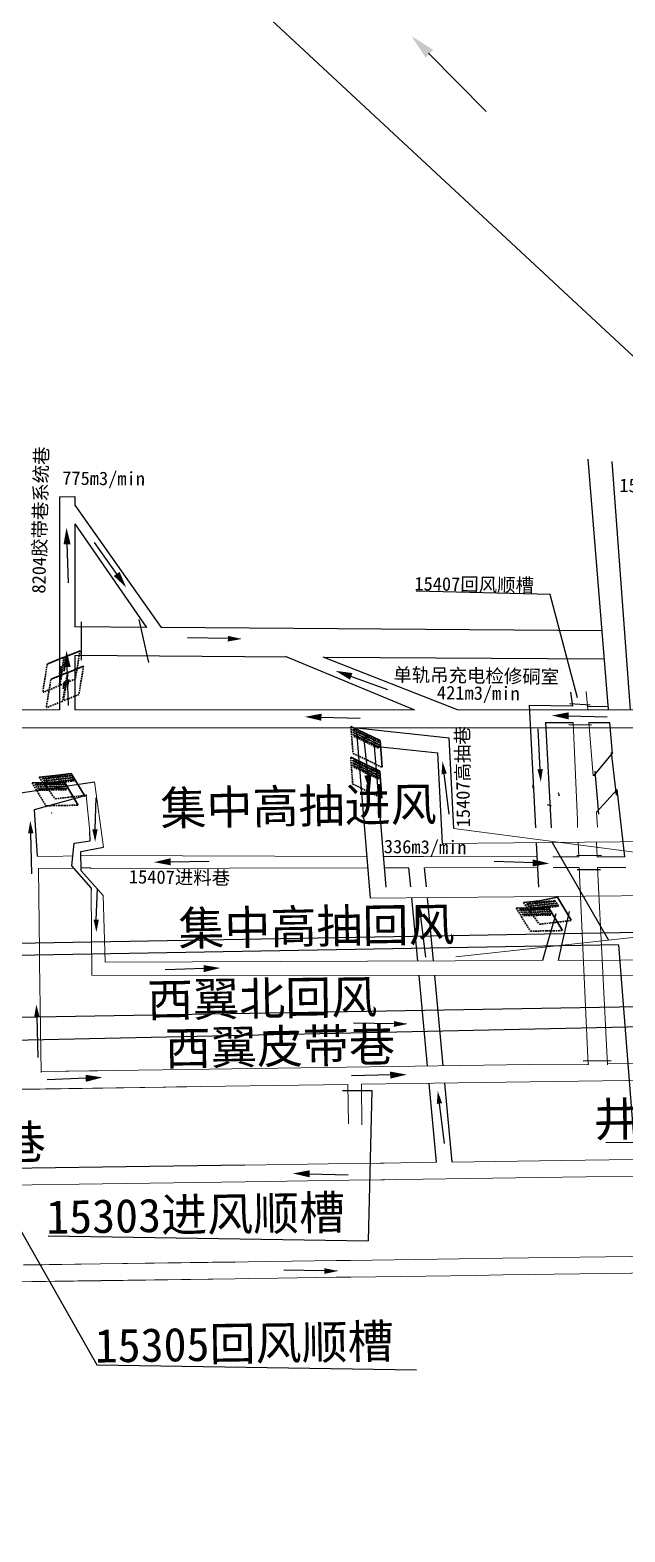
# Model space of a CAD drawing. Header units: millimetres. Extents: x 19725493 to 39459123, y 4133135 to 8271895.
# Drawn here: x 19728002.6 to 19728188.4, y 4135308.1 to 4135777.9 of the extents above; entities that cross this region are included whole.
import ezdxf

# ---------------------------------------------------------------- set-up
doc = ezdxf.new("R2010")
doc.units = ezdxf.units.MM
doc.linetypes.add('HIDDENX2', pattern=[0.75, 0.5, -0.25])
for name, color, linetype in [('2m等高线', 37, 'Continuous'), ('主要大巷', 7, 'Continuous'), ('图名注记', 7, 'Continuous'), ('岩巷', 30, 'Continuous'), ('次要巷道注记', 7, 'Continuous'), ('煤巷', 7, 'Continuous')]:
    doc.layers.add(name, color=color, linetype=linetype)
doc.styles.add('宋体', font='')
doc.styles.get('宋体').set_extended_font_data('SimSun')
doc.linetypes.add('井田边界线', pattern='A,40,-2,[133,煤矿线型.shx,S=1,R=0,X=0,Y=0],-4', length=46)

msp = doc.modelspace()

# ---------------------------------------------------------------- hatches: boundary and pattern name
at = {"ltscale": 6}
for color, points in [(5, [(19728126.13, 4135769.27), (19728128.49, 4135771.65), (19728121.68, 4135776.03)]), (5, [(19728064.36, 4135588.37), (19728064.35, 4135586.7), (19728068.32, 4135587.5)]), (5, [(19728131.09, 4135545.1), (19728132.75, 4135545.32), (19728131.4, 4135549.13)]), (5, [(19728162.74, 4135546.71), (19728161.07, 4135546.61), (19728162.13, 4135542.7)]), (1, [(19728001.94, 4135526.57), (19728003.61, 4135526.63), (19728002.64, 4135530.56)]), (1, [(19728023.68, 4135527.92), (19728022, 4135527.9), (19728022.89, 4135523.95)]), (1, [(19728123.74, 4135500.3), (19728125.4, 4135500.52), (19728124.05, 4135504.34)]), (1, [(19728024.07, 4135499.65), (19728022.4, 4135499.63), (19728023.28, 4135495.68)]), (1, [(19728003.83, 4135469.1), (19728005.5, 4135469.16), (19728004.53, 4135473.09)]), (5, [(19728116.22, 4135467.89), (19728116.22, 4135466.22), (19728120.18, 4135467.05)]), (1, [(19728129.62, 4135441.99), (19728131.28, 4135442.21), (19728129.93, 4135446.03)]), (5, [(19728094.51, 4135390.6), (19728094.51, 4135388.92), (19728098.47, 4135389.76)])]:
    msp.add_hatch(color=color, dxfattribs=at).paths.add_polyline_path(points)
at = {"layer": '2m等高线', "linetype": '井田边界线'}
for color, points in [(5, [(19728013.02, 4135616.98), (19728015.22, 4135617.06), (19728013.95, 4135622.21)]), (5, [(19728030.51, 4135608.39), (19728028.72, 4135607.11), (19728032.62, 4135603.52)]), (5, [(19728013.04, 4135578.6), (19728015.23, 4135578.67), (19728013.96, 4135583.83)]), (1, [(19728102.53, 4135574.68), (19728103.26, 4135576.75), (19728097.99, 4135577.43)]), (1, [(19728093.58, 4135561.84), (19728093.62, 4135564.04), (19728088.41, 4135563.05)]), (5, [(19728170.78, 4135562.27), (19728170.82, 4135564.46), (19728165.6, 4135563.47)]), (5, [(19728109.18, 4135544.9), (19728107, 4135544.65), (19728108.7, 4135539.62)]), (1, [(19728046.53, 4135516.62), (19728046.47, 4135518.82), (19728041.3, 4135517.59)]), (1, [(19728159.63, 4135518.44), (19728159.56, 4135516.24), (19728164.79, 4135517.19)]), (5, [(19728056.77, 4135485.4), (19728056.85, 4135483.21), (19728062, 4135484.49)]), (1, [(19728115.03, 4135452.09), (19728115.09, 4135449.9), (19728120.25, 4135451.14)]), (1, [(19728019.89, 4135451.09), (19728020, 4135448.89), (19728025.13, 4135450.26)]), (1, [(19728089.86, 4135419.02), (19728089.9, 4135421.22), (19728084.69, 4135420.23)])]:
    msp.add_hatch(color=color, dxfattribs=at).paths.add_polyline_path(points)

# ---------------------------------------------------------------- linework, layer by layer
at = {"lineweight": 20}
for p, q in [((19728346.36, 4135531.08, 300.43), (19727180.3, 4136617.17, -825.74)), ((19728005.15, 4135515.6), (19728016.18, 4135515.75)), ((19728018.54, 4135515.79), (19728021.44, 4135515.83)), ((19728021.45, 4135515.66), (19728108.16, 4135515.81)), ((19728113.3, 4135515.82), (19728120.91, 4135515.84)), ((19728125.82, 4135515.84), (19728161.11, 4135515.9)), ((19728166.03, 4135515.91), (19728174.14, 4135515.93)), ((19728179.77, 4135515.94), (19728188.73, 4135515.95))]:
    msp.add_line(p, q, dxfattribs=at)
for p, q in [((19728183.3, 4135565.33), (19728176.87, 4135643.69)), ((19728190.11, 4135565.24), (19728184.41, 4135642.95)), ((19728011.71, 4135631.89), (19728016.56, 4135631.96)), ((19728011.71, 4135631.89), (19728011.72, 4135565.2)), ((19728016.56, 4135631.96), (19728016.56, 4135629.26)), ((19728016.56, 4135629.26), (19728043.47, 4135590.96)), ((19728016.56, 4135623.4), (19728038.94, 4135590.99)), ((19728016.56, 4135623.4), (19728016.56, 4135591.16)), ((19728123.18, 4135602.5), (19728165.16, 4135601.4)), ((19728173.58, 4135568.98), (19728165.06, 4135601.3)), ((19728039.71, 4135580), (19728036.67, 4135593.5)), ((19728038.94, 4135590.99), (19728016.56, 4135591.16)), ((19728018.6, 4135580.75), (19728018.63, 4135592.78)), ((19728181.22, 4135589.92), (19728043.47, 4135590.96)), ((19728016.56, 4135582.21), (19728016.57, 4135565.2)), ((19728082.74, 4135581.76), (19728016.56, 4135582.21)), ((19728122.76, 4135565.15), (19728082.32, 4135581.92)), ((19728136.11, 4135565.25), (19728094.11, 4135581.69)), ((19728181.63, 4135581.07), (19728094.4, 4135581.64)), ((19728172.09, 4135566.43), (19728171.51, 4135570.8)), ((19728158.43, 4135566.73, 0), (19728172.06, 4135566.48, 0)), ((19728158.43, 4135566.73, 0), (19728160.46, 4135528.29, 0)), ((19728171.16, 4135567.18), (19728177.51, 4135566.8)), ((19728176.67, 4135566.39, 0), (19728183.24, 4135566.27, 0)), ((19728163.63, 4135561.3), (19728172.26, 4135561.28, 0)), ((19728163.63, 4135561.3, 0), (19728165.37, 4135528.33, 0)), ((19728177.98, 4135560.48), (19728170.86, 4135560.54)), ((19728177.11, 4135561.27, 0), (19728183.68, 4135561.26, 0)), ((19728184.47, 4135551.61), (19728183.68, 4135561.26, 0)), ((19728108.95, 4135506.33), (19728104.53, 4135559.59)), ((19728104.53, 4135559.59), (19728133.48, 4135556.52)), ((19728134.93, 4135528.13), (19728133.48, 4135556.52)), ((19728113.81, 4135509.75), (19728110.14, 4135553.88)), ((19728110.14, 4135553.88), (19728129.93, 4135551.79)), ((19728131.38, 4135523.44), (19728129.93, 4135551.79)), ((19728178.65, 4135544.56), (19728184.63, 4135551.77)), ((19728184.08, 4135551.92), (19728185.71, 4135538.59)), ((19728178.95, 4135546.02), (19728180.19, 4135532.66)), ((19727996.81, 4135538.84), (19728022.69, 4135542.76)), ((19728013.67, 4135541.41), (19728013.64, 4135542.1)), ((19728159.89, 4135540.26), (19728159.61, 4135541.59)), ((19728020.09, 4135538.49), (19728003.8, 4135533.98)), ((19728167.99, 4135538.29), (19728167.68, 4135539.31)), ((19728179.49, 4135533.24), (19728185.93, 4135540.34)), ((19728188.34, 4135519.22, 0), (19728185.93, 4135540.34)), ((19728003.8, 4135533.98), (19728004.82, 4135519.48)), ((19728165.43, 4135535.08), (19728164.26, 4135535.48)), ((19728021.32, 4135524.31), (19728021.28, 4135527.14)), ((19728015.58, 4135516.43), (19728016.34, 4135523.55)), ((19728016.34, 4135523.55), (19728021.32, 4135524.31)), ((19728160.7, 4135523.65, 0), (19728161.43, 4135509.79, 0)), ((19728165.62, 4135523.71, 0), (19728183.22, 4135493.19, 17.09)), ((19728018.43, 4135520.94), (19728025.49, 4135522.29)), ((19728018.56, 4135514.86), (19728018.43, 4135520.94)), ((19728173.36, 4135519.71), (19728181.09, 4135519.83)), ((19728021.62, 4135509.59), (19728015.58, 4135516.43)), ((19728025.38, 4135507.15), (19728018.56, 4135514.86)), ((19728021.44, 4135515.83), (19728021.45, 4135515.66)), ((19728121.48, 4135509.83), (19728120.91, 4135515.84)), ((19728126.38, 4135509.88), (19728125.82, 4135515.84)), ((19728173.47, 4135515.32), (19728180.8, 4135515.29)), ((19728021.62, 4135509.59), (19728021.65, 4135508.81)), ((19728123.65, 4135486.68), (19728121.79, 4135506.44)), ((19728128.55, 4135486.7), (19728126.69, 4135506.49)), ((19728166.78, 4135501.48, 5.32), (19728163.91, 4135491.32, 1.63)), ((19728164.96, 4135502.18), (19728164.93, 4135502.88)), ((19728170.97, 4135502.21, 4.63), (19728168.61, 4135491.6, 1.43)), ((19728328.73, 4135498.07), (19727786.32, 4135488.36)), ((19728186.4, 4135491.72), (19727786.57, 4135484.57)), ((19728163.91, 4135491.32, 1.63), (19728162.64, 4135486.85)), ((19728168.61, 4135491.6, 1.43), (19728167.56, 4135486.87)), ((19728186.4, 4135491.72), (19728216.91, 4135100.72)), ((19728126.74, 4135453.8), (19728124.07, 4135482.16)), ((19728131.64, 4135453.87), (19728128.98, 4135482.16)), ((19728418.54, 4135476.25), (19727787.84, 4135465.34)), ((19728223.03, 4135466.68), (19727814.6, 4135457.83)), ((19728184.12, 4135455.43), (19728175.4, 4135455.36)), ((19728129.56, 4135423.73), (19728127.24, 4135448.41)), ((19728134.46, 4135423.8), (19728132.14, 4135448.48)), ((19728100.14, 4135446.15), (19728109.29, 4135446.16)), ((19728109.29, 4135446.16), (19728108.14, 4135399.14)), ((19727977.33, 4135441.65), (19728023.42, 4135360.39)), ((19728268.04, 4135430.04), (19728182.44, 4135429.84)), ((19728008.27, 4135400.69), (19728108.14, 4135399.14)), ((19728023.42, 4135360.39), (19728123.3, 4135358.84))]:
    msp.add_line(p, q)
at = {"color": 3, "lineweight": 30}
for p, q in [((19728013.33, 4135581.76), (19728018.17, 4135583.75)), ((19728008.08, 4135579.61), (19728013.12, 4135581.68)), ((19728012.16, 4135578.91), (19728011.8, 4135576.66)), ((19728013.56, 4135579.58), (19728013.19, 4135577.33)), ((19728013.46, 4135578.95), (19728013.27, 4135578.92)), ((19728014.44, 4135576.95), (19728019.28, 4135578.94)), ((19728009.18, 4135574.79), (19728014.23, 4135576.87)), ((19728011.88, 4135577.17), (19728011.69, 4135577.14)), ((19728012.05, 4135578.22), (19728011.86, 4135578.18)), ((19728013.29, 4135577.9), (19728013.09, 4135577.87)), ((19728014.67, 4135574.76), (19728014.3, 4135572.52)), ((19728014.57, 4135574.14), (19728014.37, 4135574.11)), ((19728012.99, 4135572.36), (19728012.79, 4135572.33)), ((19728013.27, 4135574.1), (19728012.9, 4135571.85)), ((19728013.16, 4135573.4), (19728012.96, 4135573.37)), ((19728014.39, 4135573.09), (19728014.2, 4135573.06))]:
    msp.add_line(p, q, dxfattribs=at)
at = {"color": 3, "linetype": 'HIDDENX2', "lineweight": 30}
for p, q in [((19728018.17, 4135583.75), (19728016.72, 4135574.87)), ((19728007.95, 4135579.59), (19728006.5, 4135570.7)), ((19728013.12, 4135581.68), (19728011.67, 4135572.8)), ((19728013.33, 4135581.76), (19728011.88, 4135572.88)), ((19728019.28, 4135578.94), (19728017.83, 4135570.06)), ((19728009.06, 4135574.77), (19728007.61, 4135565.89)), ((19728016.72, 4135574.87), (19728011.88, 4135572.88)), ((19728014.23, 4135576.87), (19728012.78, 4135567.98)), ((19728014.44, 4135576.95), (19728012.99, 4135568.07)), ((19728011.67, 4135572.8), (19728006.63, 4135570.72)), ((19728017.83, 4135570.06), (19728012.99, 4135568.07)), ((19728012.78, 4135567.98), (19728007.73, 4135565.91))]:
    msp.add_line(p, q, dxfattribs=at)
at = {"color": 5, "ltscale": 6}
for p, q in [((19728068.32, 4135587.5), (19728064.35, 4135586.7)), ((19728120.18, 4135467.05), (19728116.22, 4135466.22)), ((19728098.47, 4135389.76), (19728094.51, 4135388.92))]:
    msp.add_line(p, q, dxfattribs=at)
at = {"lineweight": 30}
for p, q in [((19728107.35, 4135557.85), (19728102.8, 4135560.04)), ((19728111.91, 4135555.66), (19728107.35, 4135557.85)), ((19728111.91, 4135555.66), (19728112.56, 4135547.26)), ((19728107.28, 4135548.21), (19728102.72, 4135550.4)), ((19728111.83, 4135546.02), (19728107.28, 4135548.21)), ((19728111.83, 4135546.02), (19728112.48, 4135537.63)), ((19728008.22, 4135542.54), (19728003.17, 4135542.45)), ((19728010.39, 4135544.75), (19728005.37, 4135544.18)), ((19728013.27, 4135542.63), (19728008.22, 4135542.54)), ((19728015.41, 4135545.32), (19728010.39, 4135544.75)), ((19728013.27, 4135542.63), (19728017.62, 4135535.41)), ((19728015.41, 4135545.33), (19728019.76, 4135538.12)), ((19728161.68, 4135505.53), (19728156.66, 4135504.95)), ((19728167.31, 4135506.6), (19728161.68, 4135505.53)), ((19728167.3, 4135506.63), (19728171.65, 4135499.42)), ((19728159.51, 4135503.32), (19728154.46, 4135503.23)), ((19728164.56, 4135503.4), (19728159.51, 4135503.32)), ((19728164.56, 4135503.4), (19728168.91, 4135496.19))]:
    msp.add_line(p, q, dxfattribs=at)
at = {"linetype": 'HIDDENX2', "lineweight": 30}
for p, q in [((19728102.8, 4135560.04), (19728103.44, 4135551.64)), ((19728107.39, 4135557.3), (19728103.5, 4135559.18)), ((19728103.5, 4135559.18), (19728103.67, 4135556.98)), ((19728107.56, 4135555.11), (19728103.67, 4135556.98)), ((19728103.96, 4135558.95), (19728104.13, 4135556.75)), ((19728104.51, 4135558.69), (19728104.68, 4135556.49)), ((19728104.91, 4135558.5), (19728105.08, 4135556.3)), ((19728105.45, 4135558.24), (19728105.62, 4135556.04)), ((19728105.97, 4135557.99), (19728106.14, 4135555.79)), ((19728106.43, 4135557.77), (19728106.6, 4135555.57)), ((19728106.94, 4135557.52), (19728107.11, 4135555.32)), ((19728107.39, 4135557.3), (19728107.56, 4135555.11)), ((19728111.41, 4135555.37), (19728107.52, 4135557.24)), ((19728107.52, 4135557.24), (19728107.69, 4135555.04)), ((19728107.99, 4135557.02), (19728108.16, 4135554.82)), ((19728108.49, 4135556.78), (19728108.66, 4135554.58)), ((19728108.99, 4135556.54), (19728109.16, 4135554.34)), ((19728109.47, 4135556.31), (19728109.64, 4135554.11)), ((19728109.96, 4135556.07), (19728110.13, 4135553.87)), ((19728110.42, 4135555.85), (19728110.59, 4135553.65)), ((19728110.94, 4135555.6), (19728111.11, 4135553.4)), ((19728111.41, 4135555.37), (19728111.58, 4135553.17)), ((19728108, 4135549.45), (19728103.44, 4135551.64)), ((19728111.45, 4135553.24), (19728107.56, 4135555.11)), ((19728102.72, 4135550.4), (19728103.37, 4135542.01)), ((19728107.32, 4135547.67), (19728103.43, 4135549.54)), ((19728103.43, 4135549.54), (19728103.6, 4135547.34)), ((19728107.49, 4135545.47), (19728103.6, 4135547.34)), ((19728103.89, 4135549.32), (19728104.06, 4135547.12)), ((19728104.43, 4135549.06), (19728104.6, 4135546.86)), ((19728104.83, 4135548.86), (19728105, 4135546.66)), ((19728105.37, 4135548.6), (19728105.54, 4135546.4)), ((19728105.9, 4135548.35), (19728106.07, 4135546.15)), ((19728106.36, 4135548.13), (19728106.53, 4135545.93)), ((19728106.87, 4135547.88), (19728107.04, 4135545.68)), ((19728107.32, 4135547.67), (19728107.49, 4135545.47)), ((19728111.34, 4135545.74), (19728107.45, 4135547.61)), ((19728107.45, 4135547.61), (19728107.62, 4135545.41)), ((19728107.92, 4135547.38), (19728108.09, 4135545.18)), ((19728112.43, 4135547.32), (19728108, 4135549.45)), ((19728108.41, 4135547.14), (19728108.58, 4135544.94)), ((19728108.92, 4135546.9), (19728109.09, 4135544.7)), ((19728109.39, 4135546.67), (19728109.56, 4135544.47)), ((19728109.89, 4135546.43), (19728110.06, 4135544.23)), ((19728110.35, 4135546.21), (19728110.52, 4135544.01)), ((19728110.86, 4135545.97), (19728111.03, 4135543.77)), ((19728003.17, 4135542.45), (19728007.52, 4135535.24)), ((19728008.5, 4135542.07), (19728004.18, 4135542)), ((19728004.18, 4135542), (19728005.32, 4135540.11)), ((19728004.7, 4135542.01), (19728005.84, 4135540.12)), ((19728005.3, 4135542.02), (19728006.44, 4135540.13)), ((19728005.37, 4135544.18), (19728010.39, 4135537.41)), ((19728005.74, 4135542.03), (19728006.88, 4135540.14)), ((19728006.34, 4135542.04), (19728007.48, 4135540.15)), ((19728010.72, 4135544.31), (19728006.43, 4135543.82)), ((19728006.43, 4135543.82), (19728007.74, 4135542.05)), ((19728006.93, 4135542.05), (19728008.07, 4135540.16)), ((19728006.94, 4135543.88), (19728008.25, 4135542.11)), ((19728007.44, 4135542.05), (19728008.58, 4135540.16)), ((19728007.54, 4135543.95), (19728008.85, 4135542.18)), ((19728012.03, 4135542.54), (19728007.74, 4135542.05)), ((19728007.98, 4135544), (19728009.29, 4135542.23)), ((19728008, 4135542.06), (19728009.14, 4135540.17)), ((19728008.5, 4135542.07), (19728009.64, 4135540.18)), ((19728008.57, 4135544.07), (19728009.89, 4135542.29)), ((19728012.96, 4135542.15), (19728008.64, 4135542.08)), ((19728008.64, 4135542.08), (19728009.78, 4135540.19)), ((19728009.15, 4135544.13), (19728010.47, 4135542.36)), ((19728009.17, 4135542.08), (19728010.31, 4135540.19)), ((19728009.66, 4135544.19), (19728010.97, 4135542.42)), ((19728009.71, 4135542.09), (19728010.85, 4135540.2)), ((19728010.22, 4135544.25), (19728011.54, 4135542.48)), ((19728010.28, 4135542.1), (19728011.42, 4135540.21)), ((19728010.72, 4135544.31), (19728012.03, 4135542.54)), ((19728010.8, 4135542.11), (19728011.94, 4135540.22)), ((19728015.15, 4135544.81), (19728010.86, 4135544.33)), ((19728010.86, 4135544.33), (19728012.18, 4135542.55)), ((19728011.36, 4135542.12), (19728012.49, 4135540.23)), ((19728011.38, 4135544.39), (19728012.7, 4135542.61)), ((19728011.86, 4135542.13), (19728013, 4135540.24)), ((19728011.92, 4135544.45), (19728013.24, 4135542.68)), ((19728016.32, 4135543.03), (19728012.03, 4135542.54)), ((19728012.43, 4135542.14), (19728013.57, 4135540.25)), ((19728012.48, 4135544.51), (19728013.8, 4135542.74)), ((19728012.96, 4135542.15), (19728014.1, 4135540.26)), ((19728013, 4135544.57), (19728014.32, 4135542.8)), ((19728013.56, 4135544.63), (19728014.88, 4135542.86)), ((19728014.09, 4135544.69), (19728015.4, 4135542.92)), ((19728014.65, 4135544.76), (19728015.96, 4135542.99)), ((19728015.17, 4135544.82), (19728016.48, 4135543.05)), ((19728107.93, 4135539.82), (19728103.37, 4135542.01)), ((19728111.38, 4135543.6), (19728107.49, 4135545.47)), ((19728111.34, 4135545.74), (19728111.51, 4135543.54)), ((19728009.64, 4135540.18), (19728005.32, 4135540.11)), ((19728013.96, 4135540.26), (19728009.64, 4135540.18)), ((19728015.41, 4135537.99), (19728010.39, 4135537.41)), ((19728020.29, 4135538.54), (19728015.41, 4135537.99)), ((19728112.36, 4135537.69), (19728107.93, 4135539.82)), ((19728012.57, 4135535.33), (19728007.52, 4135535.24)), ((19728017.48, 4135535.41), (19728012.57, 4135535.33)), ((19728156.66, 4135504.95), (19728161.68, 4135498.19)), ((19728162.01, 4135505.09), (19728157.72, 4135504.6)), ((19728157.72, 4135504.6), (19728159.03, 4135502.83)), ((19728158.23, 4135504.65), (19728159.54, 4135502.88)), ((19728158.83, 4135504.72), (19728160.14, 4135502.95)), ((19728159.27, 4135504.77), (19728160.58, 4135503)), ((19728159.86, 4135504.84), (19728161.18, 4135503.07)), ((19728160.44, 4135504.91), (19728161.76, 4135503.14)), ((19728160.95, 4135504.96), (19728162.27, 4135503.19)), ((19728161.51, 4135505.03), (19728162.83, 4135503.26)), ((19728162.01, 4135505.09), (19728163.32, 4135503.31)), ((19728166.44, 4135505.59), (19728162.15, 4135505.1)), ((19728162.15, 4135505.1), (19728163.47, 4135503.33)), ((19728162.67, 4135505.16), (19728163.99, 4135503.39)), ((19728163.21, 4135505.22), (19728164.53, 4135503.45)), ((19728167.61, 4135503.8), (19728163.32, 4135503.31)), ((19728163.77, 4135505.29), (19728165.09, 4135503.51)), ((19728164.3, 4135505.35), (19728165.61, 4135503.57)), ((19728164.86, 4135505.41), (19728166.17, 4135503.64)), ((19728165.38, 4135505.47), (19728166.69, 4135503.7)), ((19728165.94, 4135505.53), (19728167.25, 4135503.76)), ((19728166.46, 4135505.59), (19728167.78, 4135503.82)), ((19728154.46, 4135503.23), (19728158.81, 4135496.02)), ((19728159.79, 4135502.85), (19728155.47, 4135502.77)), ((19728155.47, 4135502.77), (19728156.61, 4135500.88)), ((19728155.99, 4135502.78), (19728157.13, 4135500.89)), ((19728156.59, 4135502.79), (19728157.73, 4135500.9)), ((19728160.93, 4135500.96), (19728156.61, 4135500.88)), ((19728157.03, 4135502.8), (19728158.17, 4135500.91)), ((19728157.63, 4135502.81), (19728158.77, 4135500.92)), ((19728158.22, 4135502.82), (19728159.36, 4135500.93)), ((19728158.73, 4135502.83), (19728159.87, 4135500.94)), ((19728163.32, 4135503.31), (19728159.03, 4135502.83)), ((19728159.3, 4135502.84), (19728160.43, 4135500.95)), ((19728159.79, 4135502.85), (19728160.93, 4135500.96)), ((19728164.25, 4135502.93), (19728159.94, 4135502.85)), ((19728159.94, 4135502.85), (19728161.07, 4135500.96)), ((19728160.46, 4135502.86), (19728161.6, 4135500.97)), ((19728165.25, 4135501.03), (19728160.93, 4135500.96)), ((19728161, 4135502.87), (19728162.14, 4135500.98)), ((19728161.57, 4135502.88), (19728162.71, 4135500.99)), ((19728162.09, 4135502.89), (19728163.23, 4135501)), ((19728162.65, 4135502.9), (19728163.79, 4135501.01)), ((19728163.15, 4135502.91), (19728164.29, 4135501.02)), ((19728163.72, 4135502.92), (19728164.86, 4135501.03)), ((19728164.25, 4135502.93), (19728165.39, 4135501.04)), ((19728171.59, 4135499.32), (19728166.7, 4135498.76)), ((19728163.86, 4135496.1), (19728158.81, 4135496.02)), ((19728166.7, 4135498.76), (19728161.68, 4135498.19)), ((19728168.77, 4135496.19), (19728163.86, 4135496.1))]:
    msp.add_line(p, q, dxfattribs=at)
at = {"color": 1, "ltscale": 6}
for p, q in [((19728023.16, 4135537.67), (19728022.77, 4135527.88)), ((19728023.55, 4135509.4), (19728023.16, 4135499.61))]:
    msp.add_line(p, q, dxfattribs=at)
at = {"lineweight": 15}
msp.add_point((19728009.27, 4135533.01), dxfattribs=at)
at = {"layer": '2m等高线', "color": 5, "linetype": '井田边界线'}
for p, q in [((19728127.05, 4135770.65), (19728145.05, 4135752.44)), ((19728014.08, 4135617.23), (19728014.43, 4135604.97)), ((19728029.76, 4135607.6), (19728022.71, 4135617.63)), ((19728064.51, 4135587.56), (19728051.71, 4135587.8)), ((19728014.1, 4135578.84), (19728014.44, 4135566.59)), ((19728170.59, 4135563.34), (19728182.85, 4135563.01)), ((19728108.15, 4135544.57, 0), (19728106.78, 4135556.76, 0)), ((19728161.94, 4135546.5), (19728161.34, 4135559.29)), ((19728131.87, 4135545.36), (19728133.4, 4135532.65)), ((19728057.01, 4135484.34), (19728044.76, 4135483.97)), ((19728116.38, 4135467.08), (19728103.57, 4135467.23)), ((19728094.67, 4135389.79), (19728081.87, 4135389.94))]:
    msp.add_line(p, q, dxfattribs=at)
at = {"layer": '2m等高线', "color": 1, "linetype": '井田边界线'}
for p, q in [((19728102.69, 4135575.75), (19728114.24, 4135571.63)), ((19728093.39, 4135562.91), (19728105.65, 4135562.59)), ((19728002.75, 4135526.76), (19728003.05, 4135513.96)), ((19728046.29, 4135517.69), (19728058.55, 4135517.93)), ((19728159.8, 4135517.37), (19728147.55, 4135517.8)), ((19728124.53, 4135500.57), (19728126.06, 4135487.85)), ((19728004.64, 4135469.29), (19728004.94, 4135456.49)), ((19728020.15, 4135450.03), (19728007.9, 4135449.47)), ((19728115.26, 4135451.03), (19728103.01, 4135450.75)), ((19728130.41, 4135442.26), (19728131.94, 4135429.55)), ((19728089.67, 4135420.09), (19728101.93, 4135419.77))]:
    msp.add_line(p, q, dxfattribs=at)
at = {"layer": '图名注记', "color": 0, "lineweight": 20}
for p, q in [((19728004.82, 4135519.48), (19728009.79, 4135519.37)), ((19728009.79, 4135519.37), (19728015.91, 4135519.53)), ((19728018.45, 4135519.6), (19728021.39, 4135519.68)), ((19728021.38, 4135519.68), (19728107.87, 4135519.33)), ((19728113.01, 4135519.32), (19728125.49, 4135519.33)), ((19728125.49, 4135519.33), (19728160.93, 4135519.26)), ((19728165.85, 4135519.26), (19728174.01, 4135519.24)), ((19728179.77, 4135519.23), (19728188.34, 4135519.22, 0))]:
    msp.add_line(p, q, dxfattribs=at)
at = {"layer": '岩巷', "color": 0, "lineweight": 20}
for p, q in [((19728176.28, 4135571.03), (19728176.76, 4135565.35)), ((19728011.72, 4135565.2), (19727774.52, 4135565.17)), ((19728122.55, 4135565.22), (19728016.57, 4135565.2)), ((19728351.08, 4135565.25), (19728136.05, 4135565.27)), ((19728172.04, 4135566.75, 0), (19728172.04, 4135566.61, 0)), ((19728172.26, 4135561.28, 0), (19728173.53, 4135530.77)), ((19728177.11, 4135561.28), (19728178.51, 4135544.55)), ((19728324.27, 4135559.61), (19727781.62, 4135559.61)), ((19728020.09, 4135538.49), (19728021.28, 4135527.14)), ((19728179.54, 4135533.22), (19728179.82, 4135528.56)), ((19728173.53, 4135530.77), (19728173.63, 4135528.41)), ((19728173.82, 4135523.8, 0), (19728173.99, 4135519.27, 0)), ((19728179.49, 4135523.89), (19728179.72, 4135519.27)), ((19728005.15, 4135515.6), (19728005.52, 4135489.66)), ((19728174.05, 4135515.94, 0), (19728176.93, 4135454.25, 0)), ((19728179.8, 4135515.97), (19728182.98, 4135454.22)), ((19728021.65, 4135508.81), (19728021.91, 4135482.21)), ((19728023.67, 4135452.35), (19728006.01, 4135452.1)), ((19728101.87, 4135448.05), (19728102.05, 4135435.71)), ((19728168.48, 4135424.29), (19728134.46, 4135423.8)), ((19728228.48, 4135425.15), (19728168.48, 4135424.29)), ((19728025.15, 4135422.26), (19727995.81, 4135421.84)), ((19728025.15, 4135422.23), (19727995.81, 4135421.81)), ((19728069.64, 4135422.89), (19728025.15, 4135422.26)), ((19728069.64, 4135422.87), (19728025.15, 4135422.23)), ((19728102.23, 4135423.33), (19728069.64, 4135422.87)), ((19728113.17, 4135423.49), (19728102.23, 4135423.33)), ((19728124.97, 4135423.66), (19728111.98, 4135423.48)), ((19728129.56, 4135423.73), (19728124.97, 4135423.66)), ((19728228.8, 4135419.91), (19728168.8, 4135419.05)), ((19728025.23, 4135417.02), (19727995.89, 4135416.6)), ((19728025.23, 4135417.02), (19727995.89, 4135416.6)), ((19728025.23, 4135416.99), (19727995.89, 4135416.57)), ((19728069.71, 4135417.66), (19728025.23, 4135417.02)), ((19728069.71, 4135417.63), (19728025.23, 4135416.99)), ((19728102.3, 4135418.1), (19728069.71, 4135417.63)), ((19728113.24, 4135418.26), (19728102.3, 4135418.1)), ((19728116.73, 4135418.31), (19728112.29, 4135418.24)), ((19728125.29, 4135418.43), (19728116.73, 4135418.31)), ((19728168.8, 4135419.05), (19728125.29, 4135418.43)), ((19728024.55, 4135391.95), (19728000.55, 4135391.6)), ((19728024.55, 4135391.95), (19728000.55, 4135391.6)), ((19728024.55, 4135391.92), (19728000.55, 4135391.58)), ((19728066.55, 4135392.55), (19728024.55, 4135391.95)), ((19728066.55, 4135392.52), (19728024.55, 4135391.92)), ((19728070.73, 4135392.58), (19728066.55, 4135392.52)), ((19728098.14, 4135392.97), (19728070.73, 4135392.58)), ((19728203.34, 4135394.48), (19728150.21, 4135393.72)), ((19728024.63, 4135386.68), (19727998.91, 4135386.34)), ((19728024.63, 4135386.71), (19728003.11, 4135386.4)), ((19728066.62, 4135387.31), (19728024.63, 4135386.71)), ((19728066.62, 4135387.29), (19728024.63, 4135386.68)), ((19728070.81, 4135387.35), (19728066.62, 4135387.29)), ((19728080.06, 4135387.48), (19728070.81, 4135387.35)), ((19728098.22, 4135387.74), (19728080.06, 4135387.48)), ((19728203.55, 4135389.25), (19728150.22, 4135388.48))]:
    msp.add_line(p, q, dxfattribs=at)
at = {"layer": '煤巷', "color": 0, "lineweight": 20}
for p, q in [((19728007.72, 4135543.59), (19728007.72, 4135540.51)), ((19728007.72, 4135543.59), (19728007.72, 4135540.51)), ((19728022.69, 4135542.76), (19728025.49, 4135522.29)), ((19728134.93, 4135528.13), (19728401.25, 4135493.1, 36.96)), ((19728131.38, 4135523.44), (19728197.97, 4135524.06)), ((19728025.38, 4135507.15), (19728026.07, 4135486.27)), ((19728199.21, 4135507.14), (19728108.95, 4135506.33)), ((19728159.01, 4135504.37), (19728159.02, 4135501.29)), ((19728159.01, 4135504.37), (19728159.02, 4135501.29)), ((19728212.04, 4135496.31, 14.29), (19728135.54, 4135488.02, 21.73)), ((19728005.52, 4135489.66), (19728005.56, 4135486.18)), ((19728005.56, 4135486.18), (19728006.01, 4135451.77)), ((19728026.07, 4135486.27), (19728162.64, 4135486.85)), ((19728167.56, 4135486.87), (19728187.08, 4135486.95)), ((19728187.08, 4135486.95), (19728299.71, 4135487.43)), ((19728021.91, 4135482.21), (19728299.78, 4135482.09)), ((19728051.44, 4135452.75), (19728006.01, 4135452.1)), ((19728051.44, 4135452.73), (19728006.01, 4135452.07)), ((19728158.63, 4135454.29), (19728051.44, 4135452.75)), ((19728158.63, 4135454.29), (19728051.44, 4135452.75)), ((19728158.63, 4135454.26), (19728051.44, 4135452.73)), ((19728158.63, 4135454.26), (19728051.44, 4135452.73)), ((19728083.24, 4135453.18), (19728083.24, 4135453.18)), ((19728177.08, 4135454.42), (19728158.63, 4135454.26)), ((19728191.71, 4135454.73), (19728183.05, 4135454.5)), ((19728051.52, 4135447.35), (19727979.07, 4135446.29)), ((19728051.52, 4135447.33), (19727979.07, 4135446.23)), ((19728101.87, 4135448.05), (19728048.28, 4135447.28)), ((19728158.71, 4135448.86), (19728106.07, 4135448.11)), ((19728106.07, 4135448.11), (19728106.25, 4135435.48)), ((19728196.58, 4135449.4), (19728158.71, 4135448.86)), ((19728102.66, 4135393.04), (19728098.14, 4135392.97)), ((19728150.21, 4135393.72), (19728102.66, 4135393.04)), ((19728102.74, 4135387.8), (19728098.22, 4135387.74)), ((19728141.75, 4135388.36), (19728102.74, 4135387.8)), ((19728150.22, 4135388.48), (19728141.75, 4135388.36))]:
    msp.add_line(p, q, dxfattribs=at)

# ---------------------------------------------------------------- texts
at = {"layer": '主要大巷', "color": 0, "lineweight": 20, "style": '宋体'}
for s, p in [('集中高抽进风', (19728043.36, 4135529.16)), ('集中高抽回风', (19728048.97, 4135491.58)), ('西翼北回风', (19728039.2, 4135469.15)), ('西翼皮带巷', (19728044.74, 4135454.11)), ('井下移动泵站', (19728178.7, 4135431.82)), ('西翼轨道巷', (19727935.65, 4135423.65)), ('15303进风顺槽', (19728007.68, 4135401.35)), ('15305回风顺槽', (19728022.83, 4135361.05))]:
    msp.add_text(s, height=10.545, rotation=0.9145, dxfattribs=at).set_placement(p)
at = {"layer": '次要巷道注记', "color": 0, "lineweight": 20, "style": '宋体'}
for s, rotation, p in [('8204胶带巷系统巷', 88.8122, (19728007.32, 4135601.58)), ('775m3/min', 359.4596, (19728012.59, 4135635.65)), ('15406进风', 359.2421, (19728186.64, 4135633.4)), ('15407回风顺槽', 359.2421, (19728122.6, 4135602.63)), ('单轨吊充电检修硐室', 359.2421, (19728116.04, 4135574.17)), ('421m3/min', 359.2421, (19728129.65, 4135568.56)), ('15407高抽巷', 90.5355, (19728139.99, 4135528.51)), ('336m3/min', 359.2421, (19728113.06, 4135520.42)), ('15407进料巷', 359.2421, (19728033.42, 4135510.96))]:
    msp.add_text(s, height=4.218, rotation=rotation, dxfattribs=at).set_placement(p)

doc.saveas('drawing.dxf')
